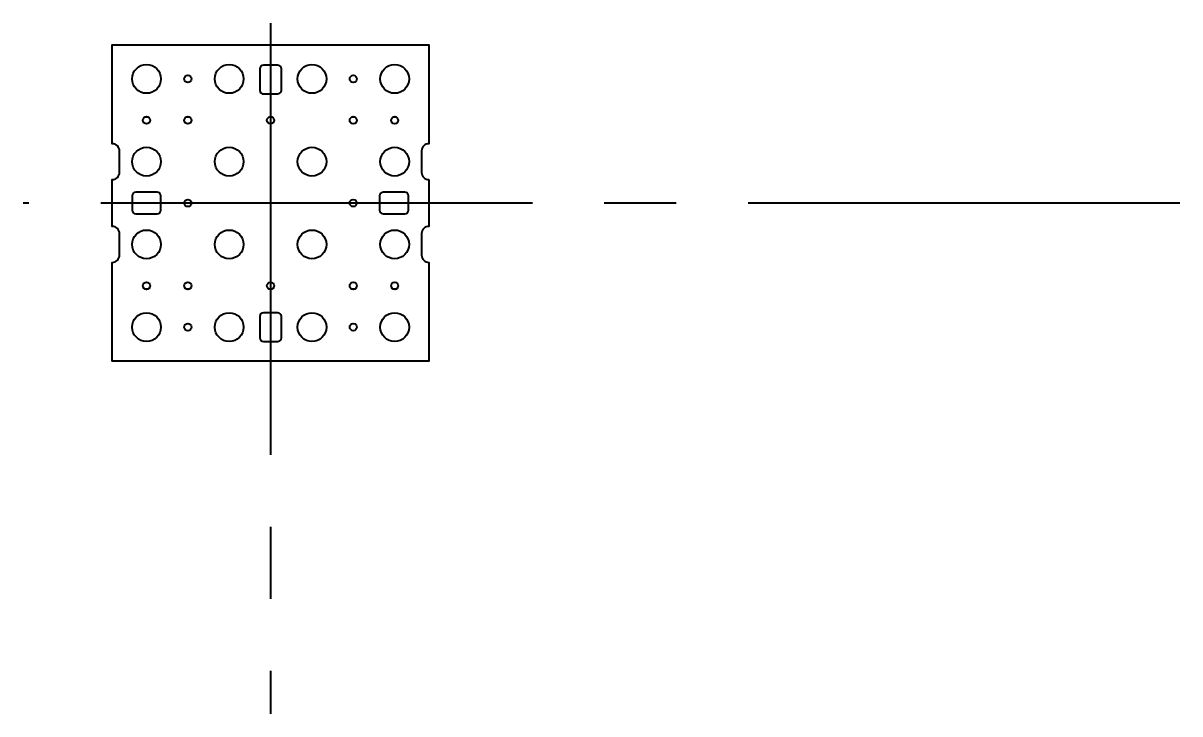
# Model space of a CAD drawing. Header units: millimetres. Extents: x -4815 to 20749, y -4662 to 5111.
# Drawn here: x 3321.3 to 3341.4, y 914.41 to 926.41 of the extents above; entities that cross this region are included whole.
import ezdxf

# ---------------------------------------------------------------- set-up
doc = ezdxf.new("R2010")
doc.units = ezdxf.units.MM
doc.header["$LTSCALE"] = 10
doc.header["$MEASUREMENT"] = 0
doc.linetypes.add('CENTER2', pattern=[1.125, 0.75, -0.125, 0.125, -0.125])
for name, color, linetype in [('A-ANNO-CNTR', 10, 'CENTER2'), ('A-DETL-___4', 4, 'Continuous'), ('A-SECT-___5', 5, 'Continuous')]:
    doc.layers.add(name, color=color, linetype=linetype)

# ---------------------------------------------------------------- blocks, each defined once
blk = doc.blocks.new('Interface PCB (Rev 2)')
at = {"layer": 'A-DETL-___4', "lineweight": 40, "transparency": 33554687}
blk.add_lwpolyline([(2.75, 0.406), (2.75, -0.406, 0.414214), (2.625, -0.531), (2.625, -0.906, 0.414214), (2.75, -1.031), (2.75, -2.75), (-2.75, -2.75), (-2.75, -1.031, 0.414214), (-2.625, -0.906), (-2.625, -0.531, 0.414214), (-2.75, -0.406), (-2.75, 0.406, 0.414214), (-2.625, 0.531), (-2.625, 0.906, 0.414214), (-2.75, 1.031), (-2.75, 2.75), (2.75, 2.75), (2.75, 1.031, 0.414214), (2.625, 0.906), (2.625, 0.531, 0.414214), (2.75, 0.406)], format="xyb", dxfattribs=at)
for centre, radius in [((-2.156, 2.156), 0.25), ((-1.438, 2.156), 0.0625), ((-0.719, 2.156), 0.25), ((0.719, 2.156), 0.25), ((1.437, 2.156), 0.0625), ((2.156, 2.156), 0.25), ((-2.156, 1.437), 0.0625), ((-1.438, 1.437), 0.0625), ((0, 1.437), 0.0625), ((1.437, 1.437), 0.0625), ((2.156, 1.437), 0.0625), ((-2.156, 0.719), 0.25), ((-0.719, 0.719), 0.25), ((0.719, 0.719), 0.25), ((2.156, 0.719), 0.25), ((-2.156, -0.719), 0.25), ((-0.719, -0.719), 0.25), ((0.719, -0.719), 0.25), ((2.156, -0.719), 0.25), ((-2.156, -1.438), 0.0625), ((-1.438, -1.438), 0.0625), ((0, -1.438), 0.0625), ((1.437, -1.438), 0.0625), ((2.156, -1.438), 0.0625), ((-2.156, -2.156), 0.25), ((-0.719, -2.156), 0.25), ((0.719, -2.156), 0.25), ((2.156, -2.156), 0.25), ((-1.438, -2.156), 0.0625), ((1.437, -2.156), 0.0625)]:
    blk.add_circle(centre, radius, dxfattribs=at)

msp = doc.modelspace()

# ---------------------------------------------------------------- linework, layer by layer
at = {"layer": 'A-ANNO-CNTR', "lineweight": 40, "transparency": 33554687}
for p, q in [((3325.598, 926.413), (3325.598, 914.413)), ((3341.397, 923.288), (3321.298, 923.288))]:
    msp.add_line(p, q, dxfattribs=at)
at = {"layer": 'A-SECT-___5', "lineweight": 40, "transparency": 33554687}
for points in [[(3325.723, 925.183, 0.414214), (3325.785, 925.246), (3325.785, 925.621, 0.414214), (3325.723, 925.683), (3325.473, 925.683, 0.414214), (3325.41, 925.621), (3325.41, 925.246, 0.414214), (3325.473, 925.183)], [(3323.192, 923.163, 0.414214), (3323.254, 923.101), (3323.629, 923.101, 0.414214), (3323.692, 923.163), (3323.692, 923.413, 0.414214), (3323.629, 923.476), (3323.254, 923.476, 0.414214), (3323.192, 923.413)], [(3327.493, 923.163, 0.414214), (3327.556, 923.101), (3327.931, 923.101, 0.414214), (3327.993, 923.163), (3327.993, 923.413, 0.414214), (3327.931, 923.476), (3327.556, 923.476, 0.414214), (3327.493, 923.413)], [(3325.723, 920.882, 0.414214), (3325.785, 920.944), (3325.785, 921.319, 0.414214), (3325.723, 921.382), (3325.473, 921.382, 0.414214), (3325.41, 921.319), (3325.41, 920.944, 0.414214), (3325.473, 920.882)]]:
    msp.add_lwpolyline(points, format="xyb", close=True, dxfattribs=at)
for centre in [(3324.16, 925.444), (3327.035, 925.444), (3323.442, 924.726), (3324.16, 924.726), (3325.598, 924.726), (3327.035, 924.726), (3327.754, 924.726), (3324.16, 923.288), (3327.035, 923.288), (3323.442, 921.851), (3324.16, 921.851), (3325.598, 921.851), (3327.035, 921.851), (3327.754, 921.851), (3324.16, 921.132), (3327.035, 921.132)]:
    msp.add_circle(centre, 0.0625, dxfattribs=at)

# ---------------------------------------------------------------- block references
at = {"layer": 'Defpoints', "lineweight": 40, "transparency": 33554687}
msp.add_blockref('Interface PCB (Rev 2)', (3325.598, 923.288), dxfattribs=at)

doc.saveas('drawing.dxf')
